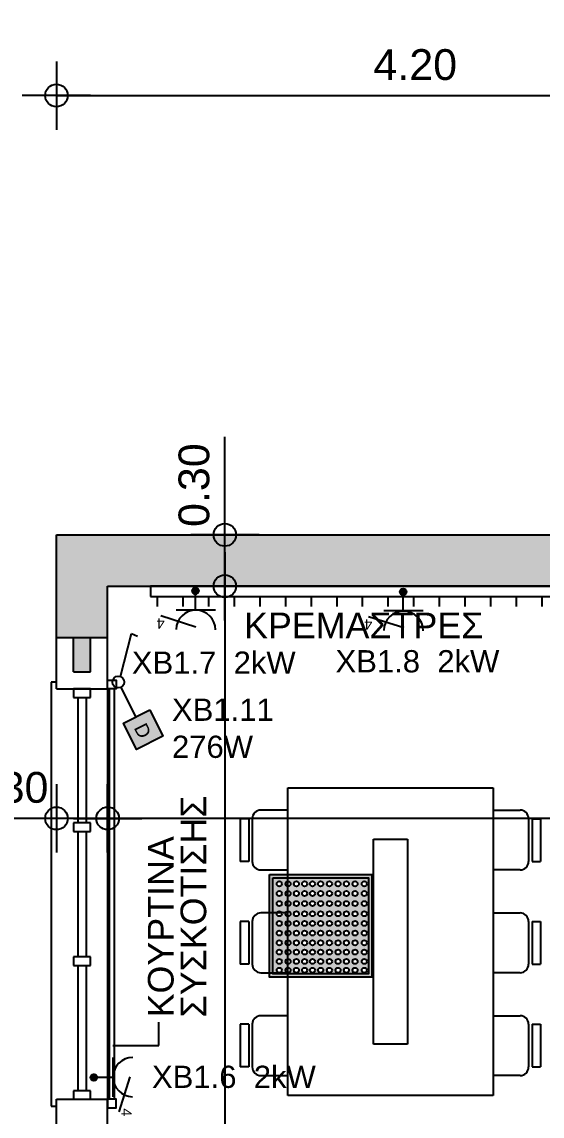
# Model space of a CAD drawing. Header units: metres. Extents: x -11 to 85, y -301 to 135.
# Drawn here: x 14.57 to 17.62, y -31.89 to -25.49 of the extents above; entities that cross this region are included whole.
import ezdxf

# ---------------------------------------------------------------- set-up
doc = ezdxf.new("R2010")
doc.units = ezdxf.units.M
doc.header["$LTSCALE"] = 0.036
doc.header["$PDMODE"] = 2
for name, color, linetype in [('arxitek borofos', 252, 'Continuous'), ('DIMBLK', 252, 'Continuous'), ('Epipla', 252, 'Continuous'), ('HLEK-SYMBOL', 3, 'Continuous'), ('HLEK_FL001_SYMBOLS', 230, 'Continuous'), ('Parathira', 252, 'Continuous')]:
    doc.layers.add(name, color=color, linetype=linetype)
doc.styles.add('COMU-N', font='arial.ttf')
doc.styles.get("Standard").update_dxf_attribs({"font": 'arial.ttf'})
doc.dimstyles.new('CADWDOT', dxfattribs={"dimscale": 0.1, "dimtxt": 1.8, "dimasz": 0.08, "dimexe": 2, "dimexo": 0, "dimgap": 0.09, "dimtad": 0, "dimrnd": 0.001, "dimzin": 0, "dimdsep": 46, "dimtxsty": 'Standard', "dimblk1": 'ARTDIM', "dimblk2": 'ARTDIM', "dimsah": 1, "dimcen": 0.09, "dimdle": 0.05, "dimse1": 1, "dimse2": 1, "dimadec": 0, "dimazin": 0, "dimtfac": 1, "dimtmove": 0, "dimatfit": 3, "dimldrblk": 'ARTDIM', "dimfxl": 2, "dimtvp": 0.9999, "dimtolj": 1, "dimtzin": 0, "dimarcsym": 0})

# ---------------------------------------------------------------- blocks, each defined once
blk = doc.blocks.new('A$C52D13D70')
at = {"layer": 'Parathira'}
for p, q in [((-0.33, 0.04), (-0.33, -2.44)), ((-0.3, 0.04), (-0.33, 0.04)), ((-0.1, 0), (-0.2, 0)), ((-0.2, 0), (-0.2, -0.05)), ((-0.1, -0.05), (-0.1, 0)), ((0, 0), (0, -2.4)), ((-0.2, -0.05), (-0.1, -0.05)), ((-0.175, -0.05), (-0.175, -0.7833)), ((-0.125, -0.05), (-0.125, -0.7833)), ((-0.1, -0.7833), (-0.2, -0.7833)), ((-0.2, -0.7833), (-0.2, -0.8333)), ((-0.1, -0.8333), (-0.1, -0.7833)), ((-0.2, -0.8333), (-0.1, -0.8333)), ((-0.175, -0.8333), (-0.175, -1.5667)), ((-0.125, -0.8333), (-0.125, -1.5667)), ((-0.1, -1.5667), (-0.2, -1.5667)), ((-0.2, -1.5667), (-0.2, -1.6167)), ((-0.1, -1.6167), (-0.1, -1.5667)), ((-0.2, -1.6167), (-0.1, -1.6167)), ((-0.175, -1.6167), (-0.175, -2.35)), ((-0.125, -1.6167), (-0.125, -2.35)), ((-0.1, -2.35), (-0.2, -2.35)), ((-0.2, -2.35), (-0.2, -2.4)), ((-0.1, -2.4), (-0.1, -2.35)), ((-0.2, -2.4), (-0.1, -2.4)), ((-0.33, -2.44), (-0.3, -2.44))]:
    blk.add_line(p, q, dxfattribs=at)
blk = doc.blocks.new('ARTDIM')
at = {"layer": 'DIMBLK'}
for p, q in [((0, -24.9975), (0, 24.9975)), ((-24.9975, 0), (24.9975, 0))]:
    blk.add_line(p, q, dxfattribs=at)
blk.add_circle((0, 0), 8.25, dxfattribs=at)
blk = doc.blocks.new('*D765')
at = {"layer": 'arxitek borofos', "color": 0, "lineweight": -2}
for p, q in [((14.7737, -24.8718), (14.1064, -24.8718)), ((15.0657, -24.8718), (14.7817, -24.8718))]:
    blk.add_line(p, q, dxfattribs=at)
at = {"layer": 'Defpoints', "color": 0, "transparency": 16777216}
for p in [(14.7737, -24.8718), (15.0737, -24.8718), (14.7737, -27.0019)]:
    blk.add_point(p, dxfattribs=at)
at = {"layer": 'arxitek borofos', "color": 0, "lineweight": -2, "xscale": 0.008, "yscale": 0.008, "zscale": 0.008, "rotation": 180}
blk.add_blockref('ARTDIM', (14.7737, -24.8718), dxfattribs=at)
at = {"layer": 'arxitek borofos', "color": 0, "lineweight": -2, "xscale": 0.008, "yscale": 0.008, "zscale": 0.008}
blk.add_blockref('ARTDIM', (15.0737, -24.8718), dxfattribs=at)
at = {"layer": 'arxitek borofos', "color": 0, "insert": (14.3896, -24.6918), "char_height": 0.18, "attachment_point": 5}
blk.add_mtext('\\A1;0.30', dxfattribs=at)
blk = doc.blocks.new('*D767')
at = {"layer": 'arxitek borofos', "color": 0, "lineweight": -2}
blk.add_line((14.7817, -25.9237), (18.9657, -25.9237), dxfattribs=at)
at = {"layer": 'Defpoints', "color": 0, "transparency": 16777216}
for p in [(18.9737, -25.9237), (14.7737, -27.0019), (18.9737, -27.0019)]:
    blk.add_point(p, dxfattribs=at)
at = {"layer": 'arxitek borofos', "color": 0, "lineweight": -2, "xscale": 0.008, "yscale": 0.008, "zscale": 0.008, "rotation": 180}
blk.add_blockref('ARTDIM', (14.7737, -25.9237), dxfattribs=at)
at = {"layer": 'arxitek borofos', "color": 0, "lineweight": -2, "xscale": 0.008, "yscale": 0.008, "zscale": 0.008}
blk.add_blockref('ARTDIM', (18.9737, -25.9237), dxfattribs=at)
at = {"layer": 'arxitek borofos', "color": 0, "insert": (16.8737, -25.7438), "char_height": 0.18, "attachment_point": 5}
blk.add_mtext('\\A1;4.20', dxfattribs=at)
blk = doc.blocks.new('*D865')
at = {"layer": 'arxitek borofos', "color": 0, "lineweight": -2}
for p, q in [((14.7737, -30.1503), (14.1991, -30.1503)), ((15.0657, -30.1503), (14.7817, -30.1503))]:
    blk.add_line(p, q, dxfattribs=at)
at = {"layer": 'Defpoints', "color": 0, "transparency": 16777216}
for p in [(14.7737, -29.4231), (15.0737, -29.4231), (14.7737, -30.1503)]:
    blk.add_point(p, dxfattribs=at)
at = {"layer": 'arxitek borofos', "color": 0, "lineweight": -2, "xscale": 0.008, "yscale": 0.008, "zscale": 0.008, "rotation": 180}
blk.add_blockref('ARTDIM', (14.7737, -30.1503), dxfattribs=at)
at = {"layer": 'arxitek borofos', "color": 0, "lineweight": -2, "xscale": 0.008, "yscale": 0.008, "zscale": 0.008}
blk.add_blockref('ARTDIM', (15.0737, -30.1503), dxfattribs=at)
at = {"layer": 'arxitek borofos', "color": 0, "insert": (14.4824, -29.9703), "char_height": 0.18, "attachment_point": 5}
blk.add_mtext('\\A1;0.30', dxfattribs=at)
blk = doc.blocks.new('*D866')
at = {"layer": 'arxitek borofos', "color": 0, "lineweight": -2}
blk.add_line((22.1157, -30.1503), (15.0817, -30.1503), dxfattribs=at)
at = {"layer": 'Defpoints', "color": 0, "transparency": 16777216}
for p in [(15.0737, -29.493), (22.1237, -29.493), (15.0737, -30.1503)]:
    blk.add_point(p, dxfattribs=at)
at = {"layer": 'arxitek borofos', "color": 0, "lineweight": -2, "xscale": 0.008, "yscale": 0.008, "zscale": 0.008, "rotation": 180}
blk.add_blockref('ARTDIM', (15.0737, -30.1503), dxfattribs=at)
at = {"layer": 'arxitek borofos', "color": 0, "lineweight": -2, "xscale": 0.008, "yscale": 0.008, "zscale": 0.008}
blk.add_blockref('ARTDIM', (22.1237, -30.1503), dxfattribs=at)
at = {"layer": 'arxitek borofos', "color": 0, "insert": (18.5987, -29.9703), "char_height": 0.18, "attachment_point": 5}
blk.add_mtext('\\A1;7.05', dxfattribs=at)
blk = doc.blocks.new('*D876')
at = {"layer": 'arxitek borofos', "color": 0, "lineweight": -2}
for p, q in [((15.7595, -28.493), (15.7595, -27.9184)), ((15.7595, -28.785), (15.7595, -28.501))]:
    blk.add_line(p, q, dxfattribs=at)
at = {"layer": 'Defpoints', "color": 0, "transparency": 16777216}
for p in [(15.0737, -28.493), (15.7595, -28.493), (15.0737, -28.793)]:
    blk.add_point(p, dxfattribs=at)
at = {"layer": 'arxitek borofos', "color": 0, "lineweight": -2, "xscale": 0.008, "yscale": 0.008, "zscale": 0.008}
for p, rotation in [((15.7595, -28.493), 90), ((15.7595, -28.793), 270)]:
    blk.add_blockref('ARTDIM', p, dxfattribs=dict(at, rotation=rotation))
at = {"layer": 'arxitek borofos', "color": 0, "insert": (15.5796, -28.2017), "char_height": 0.18, "attachment_point": 5, "rotation": 90}
blk.add_mtext('\\A1;0.30', dxfattribs=at)
blk = doc.blocks.new('*D877')
at = {"layer": 'arxitek borofos', "color": 0, "lineweight": -2}
blk.add_line((15.7595, -28.801), (15.7595, -39.435), dxfattribs=at)
at = {"layer": 'Defpoints', "color": 0, "transparency": 16777216}
for p in [(15.0737, -28.793), (15.0737, -39.443), (15.7595, -39.443)]:
    blk.add_point(p, dxfattribs=at)
at = {"layer": 'arxitek borofos', "color": 0, "lineweight": -2, "xscale": 0.008, "yscale": 0.008, "zscale": 0.008}
for p, rotation in [((15.7595, -28.793), 90), ((15.7595, -39.443), 270)]:
    blk.add_blockref('ARTDIM', p, dxfattribs=dict(at, rotation=rotation))
at = {"layer": 'arxitek borofos', "color": 0, "insert": (15.5796, -34.118), "char_height": 0.18, "attachment_point": 5, "rotation": 90}
blk.add_mtext('\\A1;10.65', dxfattribs=at)
blk = doc.blocks.new('A$C074263FA')
at = {"layer": 'Epipla'}
for p, q in [((0.05, -0.01), (2.45, -0.01)), ((0.05, -0.04), (2.45, -0.04))]:
    blk.add_line(p, q, dxfattribs=at)
for points in [[(0, -0.05), (0, 0), (0.05, 0), (0.05, -0.05)], [(2.5, -0.05), (2.5, 0), (2.45, 0), (2.45, -0.05)]]:
    blk.add_lwpolyline(points, close=True, dxfattribs=at)
blk = doc.blocks.new('gJ6_a14')
at = {"linetype": 'Continuous'}
for p, q in [((-0.1176, 0.1119), (0.113, 0.1119)), ((0, 0.1119), (0, 0))]:
    blk.add_line(p, q, dxfattribs=at)
blk.add_arc((-0.0023, 0.2279), 0.1153, 180, 358.95657, dxfattribs=at)
blk = doc.blocks.new('*X1779')
at = {"color": 0}
for p, q in [((15.598, 2.587), (15.737, 2.727)), ((15.598, 2.622), (15.702, 2.727)), ((15.601, 2.607), (15.609, 2.616)), ((15.604, 2.646), (15.605, 2.647)), ((15.605, 2.559), (15.765, 2.719)), ((15.605, 2.577), (15.614, 2.585)), ((15.609, 2.652), (15.618, 2.66)), ((15.611, 2.547), (15.618, 2.554)), ((15.614, 2.621), (15.623, 2.63)), ((15.617, 2.536), (15.789, 2.707)), ((15.618, 2.59), (15.627, 2.599)), ((15.623, 2.665), (15.631, 2.674)), ((15.623, 2.559), (15.631, 2.568)), ((15.627, 2.634), (15.636, 2.643)), ((15.627, 2.528), (15.636, 2.537)), ((15.631, 2.603), (15.64, 2.612)), ((15.633, 2.516), (15.808, 2.691)), ((15.636, 2.678), (15.645, 2.687)), ((15.636, 2.572), (15.645, 2.581)), ((15.64, 2.647), (15.649, 2.656)), ((15.64, 2.541), (15.649, 2.55)), ((15.645, 2.616), (15.654, 2.625)), ((15.645, 2.51), (15.654, 2.519)), ((15.649, 2.691), (15.658, 2.7)), ((15.649, 2.585), (15.658, 2.594)), ((15.653, 2.501), (15.824, 2.672)), ((15.654, 2.66), (15.662, 2.669)), ((15.654, 2.554), (15.662, 2.563)), ((15.658, 2.63), (15.667, 2.638)), ((15.658, 2.523), (15.667, 2.532)), ((15.662, 2.705), (15.671, 2.714)), ((15.662, 2.599), (15.671, 2.607)), ((15.664, 2.494), (15.671, 2.501)), ((15.667, 2.674), (15.676, 2.683)), ((15.667, 2.568), (15.676, 2.577)), ((15.671, 2.643), (15.68, 2.652)), ((15.671, 2.537), (15.68, 2.546)), ((15.676, 2.718), (15.678, 2.721)), ((15.676, 2.489), (15.836, 2.648)), ((15.676, 2.612), (15.685, 2.621)), ((15.676, 2.506), (15.685, 2.515)), ((15.68, 2.687), (15.689, 2.696)), ((15.68, 2.581), (15.689, 2.59)), ((15.685, 2.656), (15.693, 2.665)), ((15.685, 2.55), (15.693, 2.559)), ((15.689, 2.625), (15.698, 2.634)), ((15.689, 2.519), (15.698, 2.528)), ((15.693, 2.7), (15.702, 2.709)), ((15.693, 2.594), (15.702, 2.603)), ((15.693, 2.488), (15.702, 2.497)), ((15.698, 2.669), (15.707, 2.678)), ((15.698, 2.563), (15.707, 2.572)), ((15.702, 2.638), (15.711, 2.647)), ((15.702, 2.532), (15.711, 2.541)), ((15.705, 2.482), (15.843, 2.62)), ((15.707, 2.714), (15.715, 2.722)), ((15.707, 2.607), (15.715, 2.616)), ((15.707, 2.501), (15.715, 2.51)), ((15.711, 2.683), (15.72, 2.691)), ((15.711, 2.577), (15.72, 2.585)), ((15.715, 2.652), (15.724, 2.66)), ((15.715, 2.546), (15.724, 2.554)), ((15.72, 2.727), (15.721, 2.728)), ((15.72, 2.621), (15.729, 2.63)), ((15.72, 2.515), (15.729, 2.523)), ((15.724, 2.696), (15.733, 2.705)), ((15.724, 2.59), (15.733, 2.599)), ((15.724, 2.484), (15.733, 2.493)), ((15.729, 2.665), (15.738, 2.674)), ((15.729, 2.559), (15.738, 2.568)), ((15.733, 2.634), (15.742, 2.643)), ((15.733, 2.528), (15.742, 2.537)), ((15.738, 2.709), (15.746, 2.718)), ((15.738, 2.603), (15.746, 2.612)), ((15.738, 2.497), (15.746, 2.506)), ((15.741, 2.482), (15.842, 2.584)), ((15.742, 2.678), (15.751, 2.687)), ((15.742, 2.572), (15.751, 2.581)), ((15.746, 2.647), (15.755, 2.656)), ((15.746, 2.541), (15.755, 2.55)), ((15.751, 2.722), (15.752, 2.724)), ((15.751, 2.616), (15.76, 2.625)), ((15.751, 2.51), (15.76, 2.519)), ((15.755, 2.691), (15.764, 2.7)), ((15.755, 2.585), (15.764, 2.594)), ((15.76, 2.66), (15.768, 2.669)), ((15.76, 2.554), (15.768, 2.563)), ((15.764, 2.63), (15.773, 2.638)), ((15.764, 2.523), (15.773, 2.532)), ((15.768, 2.705), (15.777, 2.714)), ((15.768, 2.599), (15.777, 2.607)), ((15.768, 2.493), (15.777, 2.501)), ((15.773, 2.674), (15.782, 2.683)), ((15.773, 2.568), (15.782, 2.577)), ((15.777, 2.643), (15.786, 2.652)), ((15.777, 2.537), (15.786, 2.546)), ((15.782, 2.612), (15.791, 2.621)), ((15.782, 2.506), (15.791, 2.515)), ((15.786, 2.687), (15.795, 2.696)), ((15.786, 2.581), (15.795, 2.59)), ((15.791, 2.656), (15.799, 2.665)), ((15.791, 2.55), (15.799, 2.559)), ((15.795, 2.625), (15.804, 2.634)), ((15.795, 2.519), (15.804, 2.528)), ((15.799, 2.594), (15.808, 2.603)), ((15.804, 2.669), (15.813, 2.678)), ((15.804, 2.563), (15.813, 2.572)), ((15.808, 2.638), (15.817, 2.647)), ((15.808, 2.532), (15.817, 2.541)), ((15.813, 2.607), (15.822, 2.616)), ((15.817, 2.577), (15.826, 2.585)), ((15.822, 2.652), (15.83, 2.66)), ((15.822, 2.546), (15.83, 2.554)), ((15.826, 2.621), (15.835, 2.63)), ((15.83, 2.59), (15.839, 2.599)), ((15.835, 2.559), (15.835, 2.56)), ((15.839, 2.634), (15.84, 2.635)), ((15.844, 2.603), (15.844, 2.603))]:
    blk.add_line(p, q, dxfattribs=at)
blk = doc.blocks.new('GJ6_A78')
at = {"layer": 'HLEK-SYMBOL', "color": 0, "linetype": 'Continuous'}
blk.add_circle((0, 0), 0.0989, dxfattribs=at)
at = {"layer": 'HLEK-SYMBOL', "color": 0, "xscale": 0.8, "yscale": 0.8, "zscale": 0.8}
blk.add_blockref('*X1779', (-12.576, -2.084), dxfattribs=at)
blk = doc.blocks.new('priza')
at = {"layer": 'HLEK_FL001_SYMBOLS', "rotation": 180}
blk.add_blockref('gJ6_a14', (87.4, -100.4952), dxfattribs=at)
at = {"layer": 'HLEK_FL001_SYMBOLS', "xscale": 0.1951472641207488, "yscale": 0.1951472641207488, "zscale": 0.1951472641207488}
blk.add_blockref('GJ6_A78', (87.4, -100.4953), dxfattribs=at)
blk = doc.blocks.new('priza tetrapli')
at = {"layer": 'HLEK_FL001_SYMBOLS', "ltscale": 5}
blk.add_line((444.1264, -18.901), (444.3314, -18.9664), dxfattribs=at)
at = {"layer": 'HLEK_FL001_SYMBOLS', "rotation": 180}
blk.add_blockref('priza', (531.5297, -119.6074), dxfattribs=at)
at = {"layer": 'HLEK_FL001_SYMBOLS', "ltscale": 5}
blk.add_text('4', height=0.06, dxfattribs=at).set_placement((444.3099, -18.9515))
blk = doc.blocks.new('led 46W tetragono')
at = {"layer": 'HLEK_FL001_SYMBOLS'}
h = blk.add_hatch(color=256, dxfattribs=at)
h.dxf.hatch_style = 1
h.paths.add_polyline_path([(104.7283, -8.1225), (104.7283, -8.7225), (105.3283, -8.7225), (105.3283, -8.1225)])
h.paths.add_polyline_path([(105.3083, -8.1425), (105.3083, -8.7025), (104.7483, -8.7025), (104.7483, -8.1425)], flags=16)
h.paths.add_polyline_path([(104.9493, -8.1771, -1), (104.9193, -8.1771, -1)], flags=0)
h.paths.add_polyline_path([(104.9954, -8.1771, -1), (104.9654, -8.1771, -1)], flags=0)
h.paths.add_polyline_path([(104.9014, -8.1771, -1), (104.8714, -8.1771, -1)], flags=0)
h.paths.add_polyline_path([(105.0432, -8.1771, -1), (105.0133, -8.1771, -1)], flags=0)
h.paths.add_polyline_path([(104.9493, -8.2338, -1), (104.9193, -8.2338, -1)], flags=0)
h.paths.add_polyline_path([(104.9954, -8.2338, -1), (104.9654, -8.2338, -1)], flags=0)
h.paths.add_polyline_path([(104.9014, -8.2338, -1), (104.8714, -8.2338, -1)], flags=0)
h.paths.add_polyline_path([(104.8526, -8.1771, -1), (104.8227, -8.1771, -1)], flags=0)
h.paths.add_polyline_path([(105.0432, -8.2338, -1), (105.0133, -8.2338, -1)], flags=0)
h.paths.add_polyline_path([(105.0946, -8.1771, -1), (105.0647, -8.1771, -1)], flags=0)
h.paths.add_polyline_path([(104.8526, -8.2338, -1), (104.8227, -8.2338, -1)], flags=0)
h.paths.add_polyline_path([(105.0946, -8.2338, -1), (105.0647, -8.2338, -1)], flags=0)
h.paths.add_polyline_path([(104.9493, -8.2927, -1), (104.9193, -8.2927, -1)], flags=0)
h.paths.add_polyline_path([(104.9954, -8.2927, -1), (104.9654, -8.2927, -1)], flags=0)
h.paths.add_polyline_path([(104.8012, -8.1771, -1), (104.7713, -8.1771, -1)], flags=0)
h.paths.add_polyline_path([(104.9014, -8.2927, -1), (104.8714, -8.2927, -1)], flags=0)
h.paths.add_polyline_path([(105.0432, -8.2927, -1), (105.0133, -8.2927, -1)], flags=0)
h.paths.add_polyline_path([(105.1452, -8.1771, -1), (105.1152, -8.1771, -1)], flags=0)
h.paths.add_polyline_path([(104.8012, -8.2338, -1), (104.7713, -8.2338, -1)], flags=0)
h.paths.add_polyline_path([(104.8526, -8.2927, -1), (104.8227, -8.2927, -1)], flags=0)
h.paths.add_polyline_path([(105.1452, -8.2338, -1), (105.1152, -8.2338, -1)], flags=0)
h.paths.add_polyline_path([(105.0946, -8.2927, -1), (105.0647, -8.2927, -1)], flags=0)
h.paths.add_polyline_path([(104.9493, -8.3517, -1), (104.9193, -8.3517, -1)], flags=0)
h.paths.add_polyline_path([(104.9954, -8.3517, -1), (104.9654, -8.3517, -1)], flags=0)
h.paths.add_polyline_path([(105.1939, -8.1771, -1), (105.164, -8.1771, -1)], flags=0)
h.paths.add_polyline_path([(104.9014, -8.3517, -1), (104.8714, -8.3517, -1)], flags=0)
h.paths.add_polyline_path([(105.0432, -8.3517, -1), (105.0133, -8.3517, -1)], flags=0)
h.paths.add_polyline_path([(104.8012, -8.2927, -1), (104.7713, -8.2927, -1)], flags=0)
h.paths.add_polyline_path([(105.1452, -8.2927, -1), (105.1152, -8.2927, -1)], flags=0)
h.paths.add_polyline_path([(105.1939, -8.2338, -1), (105.164, -8.2338, -1)], flags=0)
h.paths.add_polyline_path([(104.8526, -8.3517, -1), (104.8227, -8.3517, -1)], flags=0)
h.paths.add_polyline_path([(105.0946, -8.3517, -1), (105.0647, -8.3517, -1)], flags=0)
h.paths.add_polyline_path([(105.1939, -8.2927, -1), (105.164, -8.2927, -1)], flags=0)
h.paths.add_polyline_path([(105.2445, -8.1771, -1), (105.2145, -8.1771, -1)], flags=0)
h.paths.add_polyline_path([(104.8012, -8.3517, -1), (104.7713, -8.3517, -1)], flags=0)
h.paths.add_polyline_path([(104.9493, -8.4083, -1), (104.9193, -8.4083, -1)], flags=0)
h.paths.add_polyline_path([(104.9954, -8.4083, -1), (104.9654, -8.4083, -1)], flags=0)
h.paths.add_polyline_path([(105.1452, -8.3517, -1), (105.1152, -8.3517, -1)], flags=0)
h.paths.add_polyline_path([(104.9014, -8.4083, -1), (104.8714, -8.4083, -1)], flags=0)
h.paths.add_polyline_path([(105.0432, -8.4083, -1), (105.0133, -8.4083, -1)], flags=0)
h.paths.add_polyline_path([(105.2445, -8.2338, -1), (105.2145, -8.2338, -1)], flags=0)
h.paths.add_polyline_path([(104.8526, -8.4083, -1), (104.8227, -8.4083, -1)], flags=0)
h.paths.add_polyline_path([(105.0946, -8.4083, -1), (105.0647, -8.4083, -1)], flags=0)
h.paths.add_polyline_path([(105.1939, -8.3517, -1), (105.164, -8.3517, -1)], flags=0)
h.paths.add_polyline_path([(105.2445, -8.2927, -1), (105.2145, -8.2927, -1)], flags=0)
h.paths.add_polyline_path([(104.8012, -8.4083, -1), (104.7713, -8.4083, -1)], flags=0)
h.paths.add_polyline_path([(105.1452, -8.4083, -1), (105.1152, -8.4083, -1)], flags=0)
h.paths.add_polyline_path([(105.2985, -8.1771, -1), (105.2686, -8.1771, -1)], flags=0)
h.paths.add_polyline_path([(104.9493, -8.465, -1), (104.9193, -8.465, -1)], flags=0)
h.paths.add_polyline_path([(104.9954, -8.465, -1), (104.9654, -8.465, -1)], flags=0)
h.paths.add_polyline_path([(104.9014, -8.465, -1), (104.8714, -8.465, -1)], flags=0)
h.paths.add_polyline_path([(105.0432, -8.465, -1), (105.0133, -8.465, -1)], flags=0)
h.paths.add_polyline_path([(105.2985, -8.2338, -1), (105.2686, -8.2338, -1)], flags=0)
h.paths.add_polyline_path([(105.2445, -8.3517, -1), (105.2145, -8.3517, -1)], flags=0)
h.paths.add_polyline_path([(104.8526, -8.465, -1), (104.8227, -8.465, -1)], flags=0)
h.paths.add_polyline_path([(105.1939, -8.4083, -1), (105.164, -8.4083, -1)], flags=0)
h.paths.add_polyline_path([(105.0946, -8.465, -1), (105.0647, -8.465, -1)], flags=0)
h.paths.add_polyline_path([(105.2985, -8.2927, -1), (105.2686, -8.2927, -1)], flags=0)
h.paths.add_polyline_path([(104.8012, -8.465, -1), (104.7713, -8.465, -1)], flags=0)
h.paths.add_polyline_path([(105.1452, -8.465, -1), (105.1152, -8.465, -1)], flags=0)
h.paths.add_polyline_path([(105.2445, -8.4083, -1), (105.2145, -8.4083, -1)], flags=0)
h.paths.add_polyline_path([(104.9493, -8.5217, -1), (104.9193, -8.5217, -1)], flags=0)
h.paths.add_polyline_path([(104.9954, -8.5217, -1), (104.9654, -8.5217, -1)], flags=0)
h.paths.add_polyline_path([(105.2985, -8.3517, -1), (105.2686, -8.3517, -1)], flags=0)
h.paths.add_polyline_path([(104.9014, -8.5217, -1), (104.8714, -8.5217, -1)], flags=0)
h.paths.add_polyline_path([(105.0432, -8.5217, -1), (105.0133, -8.5217, -1)], flags=0)
h.paths.add_polyline_path([(105.1939, -8.465, -1), (105.164, -8.465, -1)], flags=0)
h.paths.add_polyline_path([(104.8526, -8.5217, -1), (104.8227, -8.5217, -1)], flags=0)
h.paths.add_polyline_path([(105.0946, -8.5217, -1), (105.0647, -8.5217, -1)], flags=0)
h.paths.add_polyline_path([(104.8012, -8.5217, -1), (104.7713, -8.5217, -1)], flags=0)
h.paths.add_polyline_path([(105.1452, -8.5217, -1), (105.1152, -8.5217, -1)], flags=0)
h.paths.add_polyline_path([(105.2985, -8.4083, -1), (105.2686, -8.4083, -1)], flags=0)
h.paths.add_polyline_path([(105.2445, -8.465, -1), (105.2145, -8.465, -1)], flags=0)
h.paths.add_polyline_path([(104.9493, -8.5761, -1), (104.9193, -8.5761, -1)], flags=0)
h.paths.add_polyline_path([(104.9954, -8.5761, -1), (104.9654, -8.5761, -1)], flags=0)
h.paths.add_polyline_path([(105.1939, -8.5217, -1), (105.164, -8.5217, -1)], flags=0)
h.paths.add_polyline_path([(104.9014, -8.5761, -1), (104.8714, -8.5761, -1)], flags=0)
h.paths.add_polyline_path([(105.0432, -8.5761, -1), (105.0133, -8.5761, -1)], flags=0)
h.paths.add_polyline_path([(104.8526, -8.5761, -1), (104.8227, -8.5761, -1)], flags=0)
h.paths.add_polyline_path([(105.0946, -8.5761, -1), (105.0647, -8.5761, -1)], flags=0)
h.paths.add_polyline_path([(105.2985, -8.465, -1), (105.2686, -8.465, -1)], flags=0)
h.paths.add_polyline_path([(104.8012, -8.5761, -1), (104.7713, -8.5761, -1)], flags=0)
h.paths.add_polyline_path([(105.2445, -8.5217, -1), (105.2145, -8.5217, -1)], flags=0)
h.paths.add_polyline_path([(105.1452, -8.5761, -1), (105.1152, -8.5761, -1)], flags=0)
h.paths.add_polyline_path([(105.1939, -8.5761, -1), (105.164, -8.5761, -1)], flags=0)
h.paths.add_polyline_path([(104.9493, -8.6305, -1), (104.9193, -8.6305, -1)], flags=0)
h.paths.add_polyline_path([(104.9954, -8.6305, -1), (104.9654, -8.6305, -1)], flags=0)
h.paths.add_polyline_path([(104.9014, -8.6305, -1), (104.8714, -8.6305, -1)], flags=0)
h.paths.add_polyline_path([(105.0432, -8.6305, -1), (105.0133, -8.6305, -1)], flags=0)
h.paths.add_polyline_path([(105.2985, -8.5217, -1), (105.2686, -8.5217, -1)], flags=0)
h.paths.add_polyline_path([(104.8526, -8.6305, -1), (104.8227, -8.6305, -1)], flags=0)
h.paths.add_polyline_path([(105.0946, -8.6305, -1), (105.0647, -8.6305, -1)], flags=0)
h.paths.add_polyline_path([(105.2445, -8.5761, -1), (105.2145, -8.5761, -1)], flags=0)
h.paths.add_polyline_path([(104.8012, -8.6305, -1), (104.7713, -8.6305, -1)], flags=0)
h.paths.add_polyline_path([(105.1452, -8.6305, -1), (105.1152, -8.6305, -1)], flags=0)
h.paths.add_polyline_path([(105.1939, -8.6305, -1), (105.164, -8.6305, -1)], flags=0)
h.paths.add_polyline_path([(104.9493, -8.6826, -1), (104.9193, -8.6826, -1)], flags=0)
h.paths.add_polyline_path([(104.9954, -8.6826, -1), (104.9654, -8.6826, -1)], flags=0)
h.paths.add_polyline_path([(105.2985, -8.5761, -1), (105.2686, -8.5761, -1)], flags=0)
h.paths.add_polyline_path([(104.9014, -8.6826, -1), (104.8714, -8.6826, -1)], flags=0)
h.paths.add_polyline_path([(105.0432, -8.6826, -1), (105.0133, -8.6826, -1)], flags=0)
h.paths.add_polyline_path([(104.8526, -8.6826, -1), (104.8227, -8.6826, -1)], flags=0)
h.paths.add_polyline_path([(105.0946, -8.6826, -1), (105.0647, -8.6826, -1)], flags=0)
h.paths.add_polyline_path([(105.2445, -8.6305, -1), (105.2145, -8.6305, -1)], flags=0)
h.paths.add_polyline_path([(104.8012, -8.6826, -1), (104.7713, -8.6826, -1)], flags=0)
h.paths.add_polyline_path([(105.1452, -8.6826, -1), (105.1152, -8.6826, -1)], flags=0)
h.paths.add_polyline_path([(105.1939, -8.6826, -1), (105.164, -8.6826, -1)], flags=0)
h.paths.add_polyline_path([(105.2985, -8.6305, -1), (105.2686, -8.6305, -1)], flags=0)
h.paths.add_polyline_path([(105.2445, -8.6826, -1), (105.2145, -8.6826, -1)], flags=0)
h.paths.add_polyline_path([(105.2985, -8.6826, -1), (105.2686, -8.6826, -1)], flags=0)
h = blk.add_hatch(color=181, dxfattribs=at)
h.dxf.hatch_style = 1
h.paths.add_polyline_path([(104.7483, -8.1425), (104.7483, -8.7025), (105.3083, -8.7025), (105.3083, -8.1425)])
h.paths.add_polyline_path([(104.9954, -8.3517, -1), (104.9654, -8.3517, -1)], flags=16)
h.paths.add_polyline_path([(105.0432, -8.3517, -1), (105.0133, -8.3517, -1)], flags=16)
h.paths.add_polyline_path([(104.9654, -8.2927, -1), (104.9954, -8.2927, -1)], flags=16)
h.paths.add_polyline_path([(105.0133, -8.2927, -1), (105.0432, -8.2927, -1)], flags=16)
h.paths.add_polyline_path([(104.9493, -8.3517, -1), (104.9193, -8.3517, -1)], flags=16)
h.paths.add_polyline_path([(104.9193, -8.2927, -1), (104.9493, -8.2927, -1)], flags=16)
h.paths.add_polyline_path([(105.0946, -8.3517, -1), (105.0647, -8.3517, -1)], flags=16)
h.paths.add_polyline_path([(105.0647, -8.2927, -1), (105.0946, -8.2927, -1)], flags=16)
h.paths.add_polyline_path([(104.9954, -8.4083, -1), (104.9654, -8.4083, -1)], flags=16)
h.paths.add_polyline_path([(105.0432, -8.4083, -1), (105.0133, -8.4083, -1)], flags=16)
h.paths.add_polyline_path([(104.9654, -8.2338, -1), (104.9954, -8.2338, -1)], flags=16)
h.paths.add_polyline_path([(105.0133, -8.2338, -1), (105.0432, -8.2338, -1)], flags=16)
h.paths.add_polyline_path([(104.9493, -8.4083, -1), (104.9193, -8.4083, -1)], flags=16)
h.paths.add_polyline_path([(105.0946, -8.4083, -1), (105.0647, -8.4083, -1)], flags=16)
h.paths.add_polyline_path([(104.9193, -8.2338, -1), (104.9493, -8.2338, -1)], flags=16)
h.paths.add_polyline_path([(105.0647, -8.2338, -1), (105.0946, -8.2338, -1)], flags=16)
h.paths.add_polyline_path([(104.9014, -8.3517, -1), (104.8714, -8.3517, -1)], flags=16)
h.paths.add_polyline_path([(104.8714, -8.2927, -1), (104.9014, -8.2927, -1)], flags=16)
h.paths.add_polyline_path([(105.1452, -8.3517, -1), (105.1152, -8.3517, -1)], flags=16)
h.paths.add_polyline_path([(105.1152, -8.2927, -1), (105.1452, -8.2927, -1)], flags=16)
h.paths.add_polyline_path([(104.9954, -8.465, -1), (104.9654, -8.465, -1)], flags=16)
h.paths.add_polyline_path([(105.0432, -8.465, -1), (105.0133, -8.465, -1)], flags=16)
h.paths.add_polyline_path([(104.9014, -8.4083, -1), (104.8714, -8.4083, -1)], flags=16)
h.paths.add_polyline_path([(104.8714, -8.2338, -1), (104.9014, -8.2338, -1)], flags=16)
h.paths.add_polyline_path([(104.9654, -8.1771, -1), (104.9954, -8.1771, -1)], flags=16)
h.paths.add_polyline_path([(105.0133, -8.1771, -1), (105.0432, -8.1771, -1)], flags=16)
h.paths.add_polyline_path([(105.1452, -8.4083, -1), (105.1152, -8.4083, -1)], flags=16)
h.paths.add_polyline_path([(104.9493, -8.465, -1), (104.9193, -8.465, -1)], flags=16)
h.paths.add_polyline_path([(105.1152, -8.2338, -1), (105.1452, -8.2338, -1)], flags=16)
h.paths.add_polyline_path([(105.0946, -8.465, -1), (105.0647, -8.465, -1)], flags=16)
h.paths.add_polyline_path([(104.9193, -8.1771, -1), (104.9493, -8.1771, -1)], flags=16)
h.paths.add_polyline_path([(105.0647, -8.1771, -1), (105.0946, -8.1771, -1)], flags=16)
h.paths.add_polyline_path([(104.8526, -8.3517, -1), (104.8227, -8.3517, -1)], flags=16)
h.paths.add_polyline_path([(104.8227, -8.2927, -1), (104.8526, -8.2927, -1)], flags=16)
h.paths.add_polyline_path([(105.1939, -8.3517, -1), (105.164, -8.3517, -1)], flags=16)
h.paths.add_polyline_path([(105.164, -8.2927, -1), (105.1939, -8.2927, -1)], flags=16)
h.paths.add_polyline_path([(104.9014, -8.465, -1), (104.8714, -8.465, -1)], flags=16)
h.paths.add_polyline_path([(104.8526, -8.4083, -1), (104.8227, -8.4083, -1)], flags=16)
h.paths.add_polyline_path([(105.1452, -8.465, -1), (105.1152, -8.465, -1)], flags=16)
h.paths.add_polyline_path([(104.8714, -8.1771, -1), (104.9014, -8.1771, -1)], flags=16)
h.paths.add_polyline_path([(104.8227, -8.2338, -1), (104.8526, -8.2338, -1)], flags=16)
h.paths.add_polyline_path([(105.1939, -8.4083, -1), (105.164, -8.4083, -1)], flags=16)
h.paths.add_polyline_path([(105.1152, -8.1771, -1), (105.1452, -8.1771, -1)], flags=16)
h.paths.add_polyline_path([(104.9954, -8.5217, -1), (104.9654, -8.5217, -1)], flags=16)
h.paths.add_polyline_path([(105.0432, -8.5217, -1), (105.0133, -8.5217, -1)], flags=16)
h.paths.add_polyline_path([(105.164, -8.2338, -1), (105.1939, -8.2338, -1)], flags=16)
h.paths.add_polyline_path([(104.9493, -8.5217, -1), (104.9193, -8.5217, -1)], flags=16)
h.paths.add_polyline_path([(105.0946, -8.5217, -1), (105.0647, -8.5217, -1)], flags=16)
h.paths.add_polyline_path([(104.8526, -8.465, -1), (104.8227, -8.465, -1)], flags=16)
h.paths.add_polyline_path([(104.8012, -8.3517, -1), (104.7713, -8.3517, -1)], flags=16)
h.paths.add_polyline_path([(104.7713, -8.2927, -1), (104.8012, -8.2927, -1)], flags=16)
h.paths.add_polyline_path([(104.8227, -8.1771, -1), (104.8526, -8.1771, -1)], flags=16)
h.paths.add_polyline_path([(105.1939, -8.465, -1), (105.164, -8.465, -1)], flags=16)
h.paths.add_polyline_path([(105.2445, -8.3517, -1), (105.2145, -8.3517, -1)], flags=16)
h.paths.add_polyline_path([(104.9014, -8.5217, -1), (104.8714, -8.5217, -1)], flags=16)
h.paths.add_polyline_path([(105.2145, -8.2927, -1), (105.2445, -8.2927, -1)], flags=16)
h.paths.add_polyline_path([(105.164, -8.1771, -1), (105.1939, -8.1771, -1)], flags=16)
h.paths.add_polyline_path([(104.8012, -8.4083, -1), (104.7713, -8.4083, -1)], flags=16)
h.paths.add_polyline_path([(105.1452, -8.5217, -1), (105.1152, -8.5217, -1)], flags=16)
h.paths.add_polyline_path([(104.7713, -8.2338, -1), (104.8012, -8.2338, -1)], flags=16)
h.paths.add_polyline_path([(105.2445, -8.4083, -1), (105.2145, -8.4083, -1)], flags=16)
h.paths.add_polyline_path([(105.2145, -8.2338, -1), (105.2445, -8.2338, -1)], flags=16)
h.paths.add_polyline_path([(104.9954, -8.5761, -1), (104.9654, -8.5761, -1)], flags=16)
h.paths.add_polyline_path([(105.0432, -8.5761, -1), (105.0133, -8.5761, -1)], flags=16)
h.paths.add_polyline_path([(104.8526, -8.5217, -1), (104.8227, -8.5217, -1)], flags=16)
h.paths.add_polyline_path([(104.8012, -8.465, -1), (104.7713, -8.465, -1)], flags=16)
h.paths.add_polyline_path([(104.9493, -8.5761, -1), (104.9193, -8.5761, -1)], flags=16)
h.paths.add_polyline_path([(105.0946, -8.5761, -1), (105.0647, -8.5761, -1)], flags=16)
h.paths.add_polyline_path([(105.1939, -8.5217, -1), (105.164, -8.5217, -1)], flags=16)
h.paths.add_polyline_path([(104.7713, -8.1771, -1), (104.8012, -8.1771, -1)], flags=16)
h.paths.add_polyline_path([(105.2445, -8.465, -1), (105.2145, -8.465, -1)], flags=16)
h.paths.add_polyline_path([(105.2145, -8.1771, -1), (105.2445, -8.1771, -1)], flags=16)
h.paths.add_polyline_path([(104.9014, -8.5761, -1), (104.8714, -8.5761, -1)], flags=16)
h.paths.add_polyline_path([(105.1452, -8.5761, -1), (105.1152, -8.5761, -1)], flags=16)
h.paths.add_polyline_path([(105.2985, -8.3517, -1), (105.2686, -8.3517, -1)], flags=16)
h.paths.add_polyline_path([(105.2686, -8.2927, -1), (105.2985, -8.2927, -1)], flags=16)
h.paths.add_polyline_path([(105.2985, -8.4083, -1), (105.2686, -8.4083, -1)], flags=16)
h.paths.add_polyline_path([(104.8012, -8.5217, -1), (104.7713, -8.5217, -1)], flags=16)
h.paths.add_polyline_path([(105.2686, -8.2338, -1), (105.2985, -8.2338, -1)], flags=16)
h.paths.add_polyline_path([(105.2445, -8.5217, -1), (105.2145, -8.5217, -1)], flags=16)
h.paths.add_polyline_path([(104.8526, -8.5761, -1), (104.8227, -8.5761, -1)], flags=16)
h.paths.add_polyline_path([(104.9954, -8.6305, -1), (104.9654, -8.6305, -1)], flags=16)
h.paths.add_polyline_path([(105.1939, -8.5761, -1), (105.164, -8.5761, -1)], flags=16)
h.paths.add_polyline_path([(105.0432, -8.6305, -1), (105.0133, -8.6305, -1)], flags=16)
h.paths.add_polyline_path([(104.9493, -8.6305, -1), (104.9193, -8.6305, -1)], flags=16)
h.paths.add_polyline_path([(105.2985, -8.465, -1), (105.2686, -8.465, -1)], flags=16)
h.paths.add_polyline_path([(105.0946, -8.6305, -1), (105.0647, -8.6305, -1)], flags=16)
h.paths.add_polyline_path([(105.2686, -8.1771, -1), (105.2985, -8.1771, -1)], flags=16)
h.paths.add_polyline_path([(104.9014, -8.6305, -1), (104.8714, -8.6305, -1)], flags=16)
h.paths.add_polyline_path([(105.1452, -8.6305, -1), (105.1152, -8.6305, -1)], flags=16)
h.paths.add_polyline_path([(104.8012, -8.5761, -1), (104.7713, -8.5761, -1)], flags=16)
h.paths.add_polyline_path([(105.2445, -8.5761, -1), (105.2145, -8.5761, -1)], flags=16)
h.paths.add_polyline_path([(105.2985, -8.5217, -1), (105.2686, -8.5217, -1)], flags=16)
h.paths.add_polyline_path([(104.8526, -8.6305, -1), (104.8227, -8.6305, -1)], flags=16)
h.paths.add_polyline_path([(105.1939, -8.6305, -1), (105.164, -8.6305, -1)], flags=16)
h.paths.add_polyline_path([(104.9954, -8.6826, -1), (104.9654, -8.6826, -1)], flags=16)
h.paths.add_polyline_path([(105.0432, -8.6826, -1), (105.0133, -8.6826, -1)], flags=16)
h.paths.add_polyline_path([(104.9493, -8.6826, -1), (104.9193, -8.6826, -1)], flags=16)
h.paths.add_polyline_path([(105.0946, -8.6826, -1), (105.0647, -8.6826, -1)], flags=16)
h.paths.add_polyline_path([(104.8012, -8.6305, -1), (104.7713, -8.6305, -1)], flags=16)
h.paths.add_polyline_path([(104.9014, -8.6826, -1), (104.8714, -8.6826, -1)], flags=16)
h.paths.add_polyline_path([(105.2985, -8.5761, -1), (105.2686, -8.5761, -1)], flags=16)
h.paths.add_polyline_path([(105.1452, -8.6826, -1), (105.1152, -8.6826, -1)], flags=16)
h.paths.add_polyline_path([(105.2445, -8.6305, -1), (105.2145, -8.6305, -1)], flags=16)
h.paths.add_polyline_path([(104.8526, -8.6826, -1), (104.8227, -8.6826, -1)], flags=16)
h.paths.add_polyline_path([(105.1939, -8.6826, -1), (105.164, -8.6826, -1)], flags=16)
h.paths.add_polyline_path([(105.2985, -8.6305, -1), (105.2686, -8.6305, -1)], flags=16)
h.paths.add_polyline_path([(104.8012, -8.6826, -1), (104.7713, -8.6826, -1)], flags=16)
h.paths.add_polyline_path([(105.2445, -8.6826, -1), (105.2145, -8.6826, -1)], flags=16)
h.paths.add_polyline_path([(105.2985, -8.6826, -1), (105.2686, -8.6826, -1)], flags=16)
for points in [[(104.7283, -8.1225), (105.3283, -8.1225), (105.3283, -8.7225), (104.7283, -8.7225)], [(104.7483, -8.1425), (105.3083, -8.1425), (105.3083, -8.7025), (104.7483, -8.7025)]]:
    blk.add_lwpolyline(points, close=True, dxfattribs=at)
for centre in [(104.7862, -8.1771), (104.8377, -8.1771), (104.8864, -8.1771), (104.9343, -8.1771), (104.9804, -8.1771), (105.0282, -8.1771), (105.0797, -8.1771), (105.1302, -8.1771), (105.1789, -8.1771), (105.2295, -8.1771), (105.2835, -8.1771), (104.7862, -8.2338), (104.8377, -8.2338), (104.8864, -8.2338), (104.9343, -8.2338), (104.9804, -8.2338), (105.0282, -8.2338), (105.0797, -8.2338), (105.1302, -8.2338), (105.1789, -8.2338), (105.2295, -8.2338), (105.2835, -8.2338), (104.7862, -8.2927), (104.8377, -8.2927), (104.8864, -8.2927), (104.9343, -8.2927), (104.9804, -8.2927), (105.0282, -8.2927), (105.0797, -8.2927), (105.1302, -8.2927), (105.1789, -8.2927), (105.2295, -8.2927), (105.2835, -8.2927), (104.7862, -8.3517), (104.8377, -8.3517), (104.8864, -8.3517), (104.9343, -8.3517), (104.9804, -8.3517), (105.0282, -8.3517), (105.0797, -8.3517), (105.1302, -8.3517), (105.1789, -8.3517), (105.2295, -8.3517), (105.2835, -8.3517), (104.7862, -8.4083), (104.8377, -8.4083), (104.8864, -8.4083), (104.9343, -8.4083), (104.9804, -8.4083), (105.0282, -8.4083), (105.0797, -8.4083), (105.1302, -8.4083), (105.1789, -8.4083), (105.2295, -8.4083), (105.2835, -8.4083), (104.7862, -8.465), (104.7862, -8.5217), (104.8377, -8.465), (104.8377, -8.5217), (104.8864, -8.465), (104.8864, -8.5217), (104.9343, -8.465), (104.9343, -8.5217), (104.9804, -8.465), (104.9804, -8.5217), (105.0282, -8.465), (105.0282, -8.5217), (105.0797, -8.465), (105.0797, -8.5217), (105.1302, -8.465), (105.1302, -8.5217), (105.1789, -8.465), (105.1789, -8.5217), (105.2295, -8.465), (105.2295, -8.5217), (105.2835, -8.465), (105.2835, -8.5217), (104.7862, -8.5761), (104.8377, -8.5761), (104.8864, -8.5761), (104.9343, -8.5761), (104.9804, -8.5761), (105.0282, -8.5761), (105.0797, -8.5761), (105.1302, -8.5761), (105.1789, -8.5761), (105.2295, -8.5761), (105.2835, -8.5761), (104.7862, -8.6305), (104.8377, -8.6305), (104.8864, -8.6305), (104.9343, -8.6305), (104.9804, -8.6305), (105.0282, -8.6305), (105.0797, -8.6305), (105.1302, -8.6305), (105.1789, -8.6305), (105.2295, -8.6305), (105.2835, -8.6305), (104.7862, -8.6826), (104.8377, -8.6826), (104.8864, -8.6826), (104.9343, -8.6826), (104.9804, -8.6826), (105.0282, -8.6826), (105.0797, -8.6826), (105.1302, -8.6826), (105.1789, -8.6826), (105.2295, -8.6826), (105.2835, -8.6826)]:
    blk.add_circle(centre, 0.015, dxfattribs=at)
blk = doc.blocks.new('gJ6_a1')
at = {"linetype": 'Continuous'}
for p, q in [((-0.2193, 0.2297), (-0.191, 0.2541)), ((-0.024, 0.0608), (-0.2193, 0.2297))]:
    blk.add_line(p, q, dxfattribs=at)
blk.add_circle((-0.0005, 0.0343), 0.0349, dxfattribs=at)
blk = doc.blocks.new('dimmer')
at = {"layer": 'HLEK_FL001_SYMBOLS'}
blk.add_hatch(color=11, dxfattribs=at).paths.add_polyline_path([(2263.7579, 1291.6993), (2263.5429, 1291.6993), (2263.5429, 1291.4844), (2263.7579, 1291.4844)])
blk.add_lwpolyline([(2263.5429, 1291.6993), (2263.7579, 1291.6993), (2263.7579, 1291.4844), (2263.5429, 1291.4844)], close=True, dxfattribs=at)
blk.add_text('D', height=0.1, dxfattribs=at).set_placement((2263.6057, 1291.5361))
blk = doc.blocks.new('dimmer1')
at = {"layer": 'HLEK_FL001_SYMBOLS'}
blk.add_line((2318.1609, 1255.9928), (2317.9681, 1255.9928), dxfattribs=at)
at = {"layer": 'HLEK_FL001_SYMBOLS', "xscale": 0.8000000000000114, "yscale": 0.8000000000000114, "zscale": 0.8000000000000114}
blk.add_blockref('dimmer', (507.3271, 222.7235), dxfattribs=at)

msp = doc.modelspace()

# ---------------------------------------------------------------- hatches: boundary and pattern name
at = {"layer": 'arxitek borofos'}
for points in [[(18.9737, -28.493), (14.7737, -28.493), (14.7737, -29.093), (15.0737, -29.093), (15.0737, -28.793), (18.6737, -28.793), (18.6737, -29.093), (18.9737, -29.093)], [(14.9737, -29.093), (14.8737, -29.093), (14.8737, -29.293), (14.9737, -29.293)]]:
    msp.add_hatch(color=256, dxfattribs=at).paths.add_polyline_path(points)

# ---------------------------------------------------------------- linework, layer by layer
for p, q in [((14.7737, -29.093), (14.7737, -28.493)), ((14.7737, -28.493), (18.9737, -28.493)), ((15.0737, -29.093), (15.0737, -28.793)), ((15.0737, -28.793), (18.6737, -28.793)), ((15.3242, -28.793), (15.3242, -28.8522)), ((18.4232, -28.793), (15.3242, -28.793)), ((15.3242, -28.8522), (18.4232, -28.8522)), ((15.3637, -28.8522), (15.3637, -28.9122)), ((15.5137, -28.8522), (15.5137, -28.9122)), ((15.6637, -28.8522), (15.6637, -28.9122)), ((15.8137, -28.8522), (15.8137, -28.9122)), ((15.9637, -28.8522), (15.9637, -28.9122)), ((16.1137, -28.8522), (16.1137, -28.9122)), ((16.2637, -28.8522), (16.2637, -28.9122)), ((16.4137, -28.8522), (16.4137, -28.9122)), ((16.5637, -28.8522), (16.5637, -28.9122)), ((16.7137, -28.8522), (16.7137, -28.9122)), ((16.8637, -28.8522), (16.8637, -28.9122)), ((17.0137, -28.8522), (17.0137, -28.9122)), ((17.1637, -28.8522), (17.1637, -28.9122)), ((17.3137, -28.8522), (17.3137, -28.9122)), ((17.3137, -28.8522), (17.3137, -28.9122)), ((17.4637, -28.8522), (17.4637, -28.9122)), ((17.6137, -28.8522), (17.6137, -28.9122)), ((17.6137, -28.8522), (17.6137, -28.9122)), ((14.7737, -29.093), (15.0737, -29.093)), ((14.7737, -29.393), (14.7737, -29.093)), ((14.8737, -29.293), (14.8737, -29.093)), ((14.9737, -29.293), (14.9737, -29.093)), ((15.0737, -29.393), (15.0737, -29.093)), ((14.8737, -29.293), (14.9737, -29.293)), ((14.7737, -29.393), (15.0737, -29.393)), ((16.1285, -29.971), (17.3285, -29.971)), ((16.1285, -31.771), (16.1285, -29.971)), ((17.3285, -29.971), (17.3285, -31.771)), ((16.1247, -30.1021), (15.97, -30.1021)), ((17.3324, -30.1021), (17.4871, -30.1021)), ((15.85, -30.1521), (15.85, -30.4021)), ((15.9, -30.1521), (15.85, -30.1521)), ((15.9, -30.1521), (15.9, -30.4021)), ((15.92, -30.1521), (15.92, -30.4021)), ((17.5371, -30.1521), (17.5371, -30.4021)), ((17.5571, -30.1521), (17.5571, -30.4021)), ((17.5571, -30.1521), (17.6071, -30.1521)), ((17.6071, -30.1521), (17.6071, -30.4021)), ((16.6285, -31.471), (16.6285, -30.271)), ((16.6285, -30.271), (16.8285, -30.271)), ((16.8285, -30.271), (16.8285, -31.471)), ((15.9, -30.4021), (15.85, -30.4021)), ((15.97, -30.4521), (16.1247, -30.4521)), ((17.4871, -30.4521), (17.3324, -30.4521)), ((17.5571, -30.4021), (17.6071, -30.4021)), ((16.1247, -30.7031), (15.97, -30.7031)), ((17.3324, -30.7031), (17.4871, -30.7031)), ((15.85, -30.7531), (15.85, -31.0031)), ((15.9, -30.7531), (15.85, -30.7531)), ((15.9, -30.7531), (15.9, -31.0031)), ((15.92, -30.7531), (15.92, -31.0031)), ((17.5371, -30.7531), (17.5371, -31.0031)), ((17.5571, -30.7531), (17.5571, -31.0031)), ((17.5571, -30.7531), (17.6071, -30.7531)), ((17.6071, -30.7531), (17.6071, -31.0031)), ((15.9, -31.0031), (15.85, -31.0031)), ((17.5571, -31.0031), (17.6071, -31.0031)), ((15.97, -31.0531), (16.1247, -31.0531)), ((17.4871, -31.0531), (17.3324, -31.0531)), ((15.3722, -31.4775), (15.3722, -31.3415)), ((16.1247, -31.3041), (15.97, -31.3041)), ((17.3324, -31.3041), (17.4871, -31.3041)), ((15.85, -31.3541), (15.85, -31.6041)), ((15.9, -31.3541), (15.85, -31.3541)), ((15.9, -31.3541), (15.9, -31.6041)), ((15.92, -31.3541), (15.92, -31.6041)), ((17.5371, -31.3541), (17.5371, -31.6041)), ((17.5571, -31.3541), (17.5571, -31.6041)), ((17.5571, -31.3541), (17.6071, -31.3541)), ((17.6071, -31.3541), (17.6071, -31.6041)), ((15.1036, -31.4775), (15.3722, -31.4775)), ((16.8285, -31.471), (16.6285, -31.471)), ((15.9, -31.6041), (15.85, -31.6041)), ((17.5571, -31.6041), (17.6071, -31.6041)), ((15.97, -31.6541), (16.1247, -31.6541)), ((17.4871, -31.6541), (17.3324, -31.6541)), ((14.7737, -33.143), (14.7737, -31.793)), ((14.7737, -31.793), (15.0737, -31.793)), ((15.0737, -33.143), (15.0737, -31.793)), ((17.3285, -31.771), (16.1285, -31.771))]:
    msp.add_line(p, q, dxfattribs=at)
for centre, start, end in [((15.97, -30.1521), 90, 180), ((17.4871, -30.1521), 0, 90), ((15.97, -30.4021), 180, 270), ((17.4871, -30.4021), 270, 0), ((15.97, -30.7531), 90, 180), ((17.4871, -30.7531), 0, 90), ((15.97, -31.0031), 180, 270), ((17.4871, -31.0031), 270, 0), ((15.97, -31.3541), 90, 180), ((17.4871, -31.3541), 0, 90), ((15.97, -31.6041), 180, 270), ((17.4871, -31.6041), 270, 0)]:
    msp.add_arc(centre, 0.05, start, end, dxfattribs=at)

# ---------------------------------------------------------------- block references
msp.add_blockref('A$C52D13D70', (15.0737, -29.393), dxfattribs=at)
at = {"layer": 'arxitek borofos', "xscale": -1, "rotation": 270}
msp.add_blockref('A$C074263FA', (15.1237, -31.843), dxfattribs=at)
at = {"layer": 'HLEK_FL001_SYMBOLS'}
for name, p, rotation in [('priza tetrapli', (459.7167, -47.9326), 180), ('priza tetrapli', (460.9322, -47.9378), 180), ('gJ6_a1', (15.1055, -29.3688), 296.5650511770777), ('dimmer1', (-2144.8685, 1482.1729), 296.5650511770777), ('priza tetrapli', (34.1051, 412.4643), 270)]:
    msp.add_blockref(name, p, dxfattribs=dict(at, rotation=rotation))
msp.add_blockref('led 46W tetragono', (-88.7082, -22.3561), dxfattribs=at)

# ---------------------------------------------------------------- texts
at = {"layer": 'arxitek borofos', "linetype": 'Continuous'}
msp.add_text('ΚΡΕΜΑΣΤΡΕΣ', height=0.15, dxfattribs=at).set_placement((15.8719, -29.0973))
at = {"layer": 'arxitek borofos', "style": 'COMU-N'}
for s, p in [('ΣΥΣΚΟΤΙΣΗΣ', (15.6504, -31.3143)), ('ΚΟΥΡΤΙΝΑ', (15.4593, -31.3143))]:
    msp.add_text(s, height=0.15, rotation=90, dxfattribs=at).set_placement(p)
at = {"layer": 'HLEK_FL001_SYMBOLS', "char_height": 0.13, "attachment_point": 1, "style": 'COMU-N'}
for s, width, heights, insert in [('{\\fArial|b0|i0|c161|p34;ΧΒ}1{\\fArial|b0|i0|c161|p34;.}7{\\fArial|b0|i0|c161|p34;  2}kW', 0.970868, [0.3597], (15.2151, -29.1747)), ('{\\fArial|b0|i0|c161|p34;ΧΒ}1{\\fArial|b0|i0|c161|p34;.}8{\\fArial|b0|i0|c161|p34;  2}kW', 0.946969, [0.3477], (16.4069, -29.1666)), ('ΧΒ1.11\\P276W', 1.25, [0], (15.45, -29.45)), ('{\\fArial|b0|i0|c161|p34;ΧΒ}1{\\fArial|b0|i0|c161|p34;.}6{\\fArial|b0|i0|c161|p34;  2}kW', 0.952946, [0.3656], (15.333, -31.5965))]:
    msp.add_mtext_dynamic_manual_height_columns(s, width=width, gutter_width=0.65, heights=heights, dxfattribs=dict(at, insert=insert))

# ---------------------------------------------------------------- dimensions: what is measured, and where the dimension line sits
at = {"layer": 'arxitek borofos'}
dim = msp.add_linear_dim(base=(14.7737, -24.8718), p1=(15.0737, -24.8718), p2=(14.7737, -27.0019), dimstyle='CADWDOT', dxfattribs=at)
dim.commit()
dim.dimension.update_dxf_attribs({"geometry": '*D765', "text_midpoint": (14.3896, -24.8718), "dimtype": 160})
for base, p1, p2, picture, middle in [((18.9737, -25.9237), (14.7737, -27.0019), (18.9737, -27.0019), '*D767', (16.8737, -25.7438)), ((14.7737, -30.1503), (15.0737, -29.4231), (14.7737, -29.4231), '*D865', (14.4824, -29.9703)), ((15.0737, -30.1503), (22.1237, -29.493), (15.0737, -29.493), '*D866', (18.5987, -29.9703))]:
    dim = msp.add_linear_dim(base=base, p1=p1, p2=p2, dimstyle='CADWDOT', dxfattribs=at)
    dim.commit()
    dim.dimension.update_dxf_attribs({"geometry": picture, "text_midpoint": middle})
for base, p2, picture, middle in [((15.7595, -28.493), (15.0737, -28.493), '*D876', (15.5796, -28.2017)), ((15.7595, -39.443), (15.0737, -39.443), '*D877', (15.5796, -34.118))]:
    dim = msp.add_linear_dim(base=base, p1=(15.0737, -28.793), p2=p2, angle=90, dimstyle='CADWDOT', dxfattribs=at)
    dim.commit()
    dim.dimension.update_dxf_attribs({"geometry": picture, "text_midpoint": middle})

doc.saveas('drawing.dxf')
